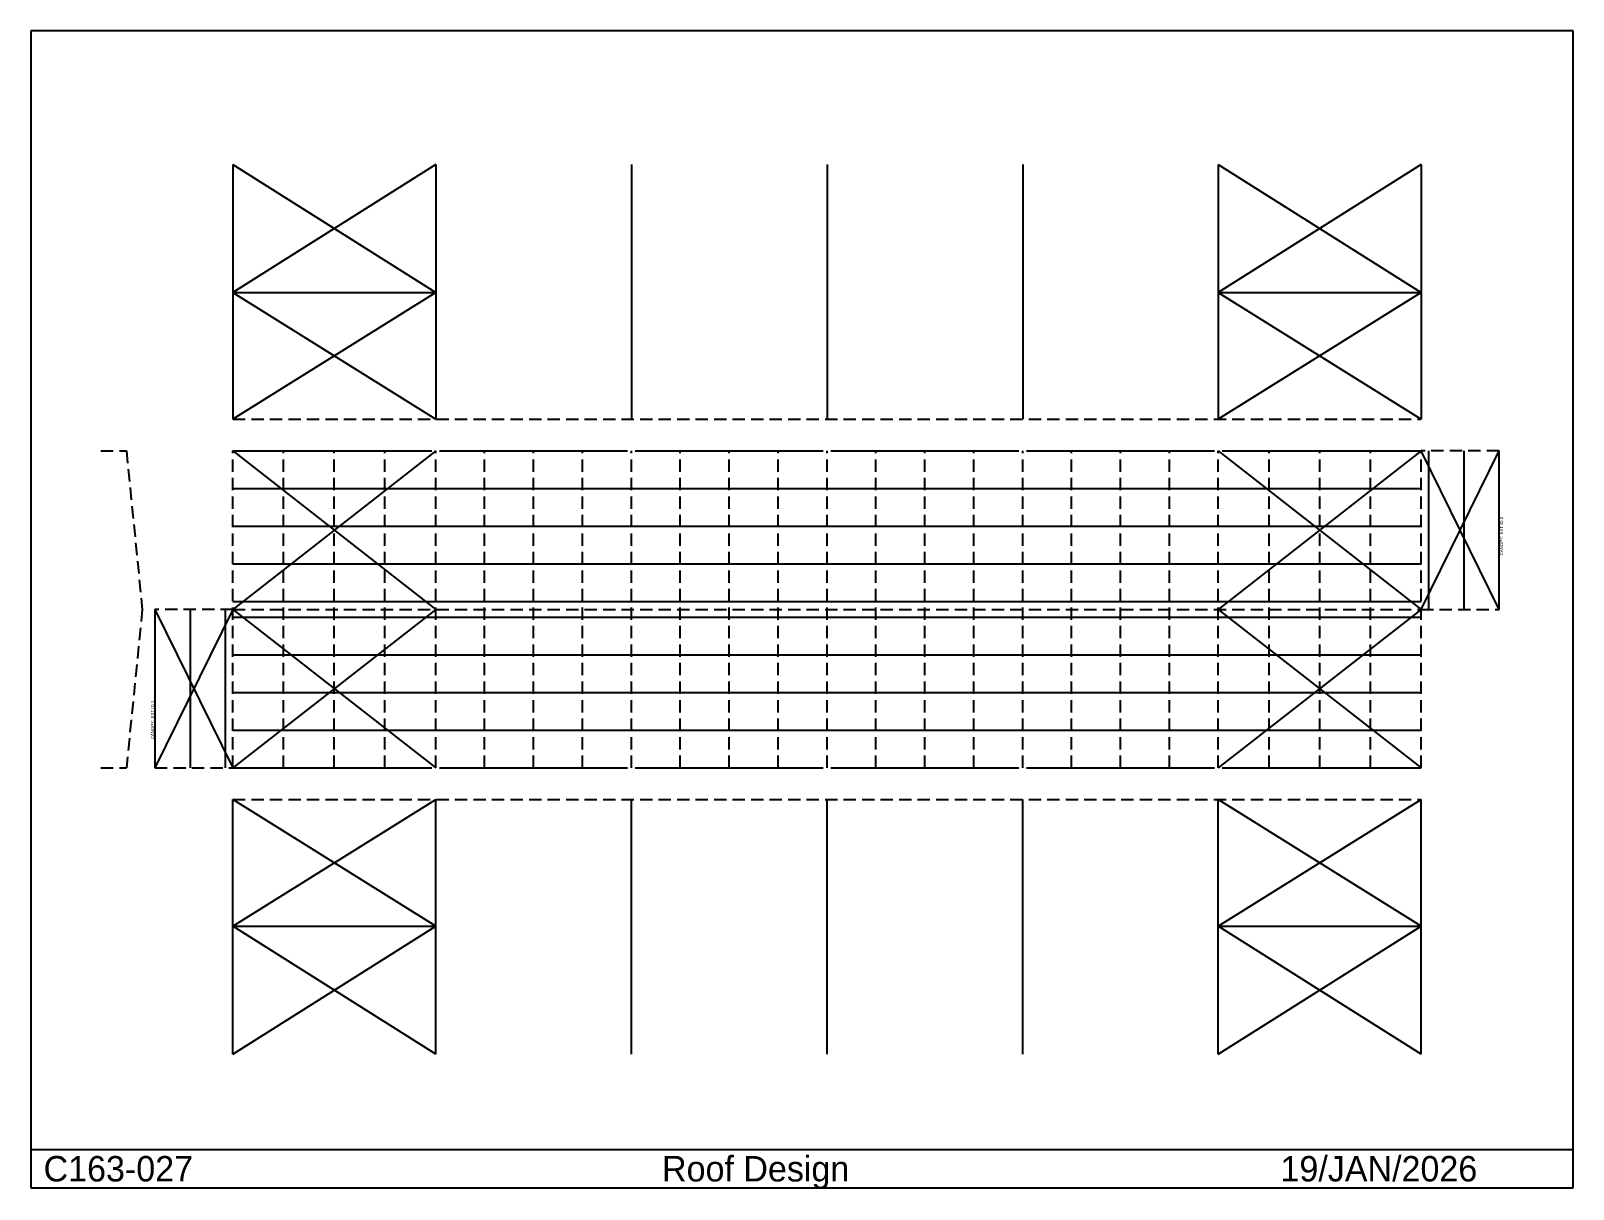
# Model space of a CAD drawing. Extents: x -7776 to 51580, y -16209 to 28359.
import ezdxf

# ---------------------------------------------------------------- set-up
doc = ezdxf.new("R2010")
doc.units = 0
doc.linetypes.add('CONTIN', pattern=[0])
doc.linetypes.add('DASHED', pattern=[712.26, 474.84, -237.42])
doc.layers.get('0').update_dxf_attribs({"linetype": 'CONTIN'})
for name, color, linetype in [('10', 7, 'CONTIN'), ('2', 7, 'CONTIN'), ('21', 7, 'CONTIN'), ('22', 7, 'DASHED'), ('23', 7, 'DASHED'), ('3', 7, 'CONTIN'), ('6', 5, 'DASHED'), ('7', 5, 'CONTIN'), ('8', 5, 'DASHED')]:
    doc.layers.add(name, color=color, linetype=linetype)

msp = doc.modelspace()

# ---------------------------------------------------------------- linework, layer by layer
for p, q in [((51580.414, 28358.535), (-7775.686, 28358.535)), ((-7775.686, 28358.535), (-7775.686, -16158.536)), ((51580.414, -16158.536), (51580.414, 28358.535)), ((-7775.686, -14689.473), (51580.414, -14689.473)), ((-7775.686, -16158.536), (51580.414, -16158.536))]:
    msp.add_line(p, q)
at = {"layer": '10'}
for p, q in [((48730.004, 6099.999), (48730.004, 12199.999)), ((-2999.998, 6099.999), (-2999.996, -0.001))]:
    msp.add_line(p, q, dxfattribs=at)
at = {"layer": '2'}
for p, q in [((0, 18290), (7805, 18290)), ((37925.004, 18290), (45730.004, 18290)), ((0, 12200), (7652.6, 12200)), ((7957.4, 12200), (15182.601, 12200)), ((15487.4, 12200), (22712.602, 12200)), ((23017.4, 12200), (30242.602, 12200)), ((30547.402, 12200), (37772.602, 12200)), ((38077.402, 12200), (45730.004, 12200)), ((45730.004, 6100), (48730.004, 12199.999)), ((48730.004, 6099.999), (45730.008, 12200)), ((46030.004, 6100), (46030.008, 12200)), ((47380.004, 6100), (47380.004, 12200)), ((0, 10749.628), (7805, 10749.628)), ((7805, 10749.628), (15335.001, 10749.628)), ((15335.001, 10749.628), (22865.002, 10749.628)), ((22865.002, 10749.628), (30395.002, 10749.628)), ((30395.002, 10749.628), (37925.004, 10749.628)), ((37925.004, 10749.628), (45730.004, 10749.628)), ((0, 9299.256), (7805, 9299.256)), ((7805, 9299.256), (15335.001, 9299.256)), ((15335.001, 9299.256), (22865.002, 9299.256)), ((22865.002, 9299.256), (30395.002, 9299.256)), ((30395.002, 9299.256), (37925.004, 9299.256)), ((37925.004, 9299.256), (45730.004, 9299.256)), ((0, 7848.883), (7805, 7848.883)), ((7805, 7848.883), (15335.001, 7848.883)), ((15335.001, 7848.883), (22865.002, 7848.883)), ((22865.002, 7848.883), (30395.002, 7848.883)), ((30395.002, 7848.883), (37925.004, 7848.883)), ((37925.004, 7848.883), (45730.004, 7848.883)), ((-2999.998, 6099.999), (0.004, 0)), ((0.002, 6100), (-2999.996, -0.001)), ((-1649.998, 6100), (-1649.996, 0)), ((-299.998, 6100), (-299.996, 0)), ((0, 6398.512), (7805, 6398.512)), ((7805, 6398.512), (15335.001, 6398.512)), ((15335.001, 6398.512), (22865.002, 6398.512)), ((22865.002, 6398.512), (30395.002, 6398.512)), ((30395.002, 6398.512), (37925.004, 6398.512)), ((37925.004, 6398.512), (45730.004, 6398.512)), ((0, 5801.489), (7805, 5801.489)), ((7805, 5801.489), (15335.001, 5801.489)), ((15335.001, 5801.489), (22865.002, 5801.489)), ((22865.002, 5801.489), (30395.002, 5801.489)), ((30395.002, 5801.489), (37925.004, 5801.489)), ((37925.004, 5801.489), (45730.004, 5801.489)), ((0, 4351.117), (7805, 4351.117)), ((7805, 4351.117), (15335.001, 4351.117)), ((15335.001, 4351.117), (22865.002, 4351.117)), ((22865.002, 4351.117), (30395.002, 4351.117)), ((30395.002, 4351.117), (37925.004, 4351.117)), ((37925.004, 4351.117), (45730.004, 4351.117)), ((0, 2900.744), (7805, 2900.744)), ((7805, 2900.744), (15335.001, 2900.744)), ((15335.001, 2900.744), (22865.002, 2900.744)), ((22865.002, 2900.744), (30395.002, 2900.744)), ((30395.002, 2900.744), (37925.004, 2900.744)), ((37925.004, 2900.744), (45730.004, 2900.744)), ((0, 1450.372), (7805, 1450.372)), ((7805, 1450.372), (15335.001, 1450.372)), ((15335.001, 1450.372), (22865.002, 1450.372)), ((22865.002, 1450.372), (30395.002, 1450.372)), ((30395.002, 1450.372), (37925.004, 1450.372)), ((37925.004, 1450.372), (45730.004, 1450.372)), ((0, 0), (7652.6, 0)), ((7957.4, 0), (15182.601, 0)), ((15487.4, 0), (22712.602, 0)), ((23017.4, 0), (30242.602, 0)), ((30547.402, 0), (37772.602, 0)), ((38077.402, 0), (45730.004, 0)), ((0, -6090), (7805, -6090)), ((37925.004, -6090), (45730.004, -6090))]:
    msp.add_line(p, q, dxfattribs=at)
at = {"layer": '22'}
for p, q in [((-5077.68, 12200), (-4097.68, 12200)), ((-4097.68, 12200), (-3487.68, 6100)), ((-3487.68, 6100), (-4097.68, 0)), ((-5077.68, 0), (-4097.68, 0))]:
    msp.add_line(p, q, dxfattribs=at)
at = {"layer": '23'}
for p, q in [((0, 0), (0, 12200)), ((7805, 0), (7805, 12200)), ((15335.001, 0), (15335.001, 12200)), ((22865.002, 0), (22865.002, 12200)), ((30395.002, 0), (30395.002, 12200)), ((37925.004, 0), (37925.004, 12200)), ((45730.004, 0), (45730.004, 12200))]:
    msp.add_line(p, q, dxfattribs=at)
at = {"layer": '3'}
for p, q in [((0, 23220), (7805, 18290)), ((7805, 23220), (0, 18290)), ((37925.004, 23220), (45730.004, 18290)), ((45730.004, 23220), (37925.004, 18290)), ((0, 18290), (7805, 13420)), ((7805, 18290), (0, 13420)), ((37925.004, 18290), (45730.004, 13420)), ((45730.004, 18290), (37925.004, 13420)), ((0, 12200), (7805, 6100)), ((7805, 12200), (0, 6100)), ((37925.004, 12200), (45730.004, 6100)), ((45730.004, 12200), (37925.004, 6100)), ((0, 6100), (7805, 0)), ((7805, 6100), (0, 0)), ((37925.004, 6100), (45730.004, 0)), ((45730.004, 6100), (37925.004, 0)), ((0, -6090), (7805, -1220)), ((7805, -6090), (0, -1220)), ((37925.004, -6090), (45730.004, -1220)), ((45730.004, -6090), (37925.004, -1220)), ((0, -11020), (7805, -6090)), ((7805, -11020), (0, -6090)), ((37925.004, -11020), (45730.004, -6090)), ((45730.004, -11020), (37925.004, -6090))]:
    msp.add_line(p, q, dxfattribs=at)
at = {"layer": '6'}
for p, q in [((1951.25, 0), (1951.25, 12200)), ((3902.5, 0), (3902.5, 12200)), ((5853.75, 0), (5853.75, 12200)), ((9687.5, 0), (9687.5, 12200)), ((11570, 0), (11570, 12200)), ((13452.5, 0), (13452.5, 12200)), ((17217.5, 0), (17217.5, 12200)), ((19100, 0), (19100, 12200)), ((20982.5, 0), (20982.5, 12200)), ((24747.502, 0), (24747.502, 12200)), ((26630.002, 0), (26630.002, 12200)), ((28512.5, 0), (28512.5, 12200)), ((32277.504, 0), (32277.504, 12200)), ((34160, 0), (34160, 12200)), ((36042.5, 0), (36042.5, 12200)), ((39876.254, 0), (39876.254, 12200)), ((41827.5, 0), (41827.5, 12200)), ((43778.754, 0), (43778.754, 12200))]:
    msp.add_line(p, q, dxfattribs=at)
at = {"layer": '7'}
for p, q in [((0, 23220), (0, 13420)), ((7805, 23220), (7805, 13420)), ((15335.001, 23220), (15335.001, 13420)), ((22865.002, 23220), (22865.002, 13420)), ((30395.002, 23220), (30395.002, 13420)), ((37925.004, 23220), (37925.004, 13420)), ((45730.004, 23220), (45730.004, 13420)), ((0, -11020), (0, -1220)), ((7805, -11020), (7805, -1220)), ((15335.001, -11020), (15335.001, -1220)), ((22865.002, -11020), (22865.002, -1220)), ((30395.002, -11020), (30395.002, -1220)), ((37925.004, -11020), (37925.004, -1220)), ((45730.004, -11020), (45730.004, -1220))]:
    msp.add_line(p, q, dxfattribs=at)
at = {"layer": '8'}
for p, q in [((0, 13420), (45730.004, 13420)), ((48730.004, 12199.999), (45730.008, 12200)), ((0.002, 6100), (-2999.998, 6099.999)), ((0, 6100), (45730.004, 6100)), ((45730.004, 6100), (48730.004, 6099.999)), ((-2999.996, -0.001), (0.004, 0)), ((0, -1220), (45730.004, -1220))]:
    msp.add_line(p, q, dxfattribs=at)

# ---------------------------------------------------------------- texts
for s, p in [('C163-027', (-7285.998, -15913.692)), ('Roof Design', (16515.799, -15913.692)), ('19/JAN/2026', (40317.594, -15913.692))]:
    msp.add_text(s, height=979.376).set_placement(p)
at = {"layer": '21'}
for s, p in [('CANOPY: EXT ID 2', (48882.406, 8174.639)), ('CANOPY: EXT ID 1', (-3030.477, 1099.279))]:
    msp.add_text(s, height=121.92, rotation=90, dxfattribs=at).set_placement(p)

doc.saveas('drawing.dxf')
